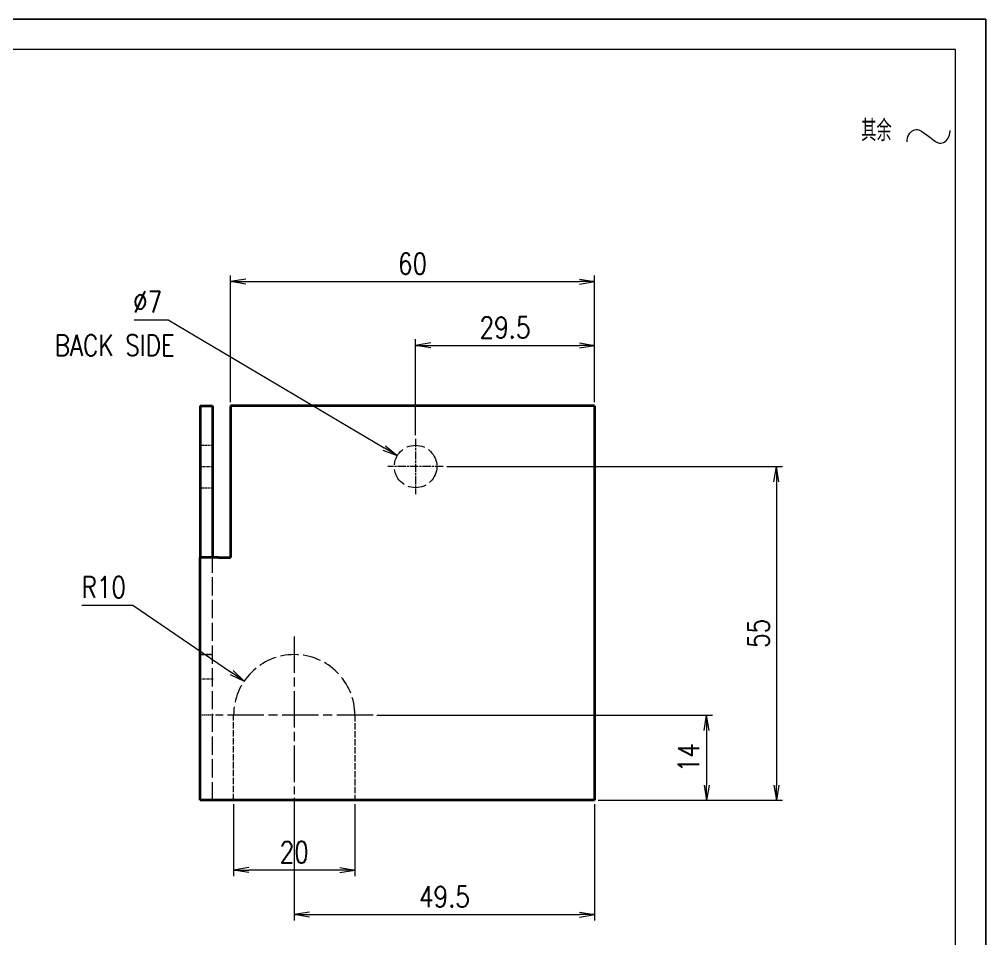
# Model space of a CAD drawing. Header units: inches. Extents: x 269 to 10986, y 1043 to 4337.
# Drawn here: x 4596.9 to 4756.3, y 1312.3 to 1463.8 of the extents above; entities that cross this region are included whole.
import ezdxf
from ezdxf.enums import TextEntityAlignment as Align

# ---------------------------------------------------------------- set-up
doc = ezdxf.new("R2010")
doc.units = ezdxf.units.IN
doc.header["$MEASUREMENT"] = 0
for name, pattern in [('AM_ISO02W050x2', [3.75, 3, -0.75]), ('AM_ISO08W050x2', [9, 6, -0.75, 1.5, -0.75]), ('DOT2', [0.125, 0, -0.125])]:
    doc.linetypes.add(name, pattern=pattern)
doc.layers.add('DIM', color=3, linetype='Continuous')
for name, color, linetype, lineweight in [('中心线', 2, 'AM_ISO08W050x2', 18), ('图框', 7, 'Continuous', 18), ('标注线', 3, 'Continuous', 18), ('粗实线', 7, 'Continuous', 35), ('虚线', 1, 'AM_ISO02W050x2', 18)]:
    doc.layers.add(name, color=color, linetype=linetype, lineweight=lineweight)
doc.layers.add('打印', color=7, linetype='Continuous', lineweight=15, plot=False)
doc.layers.add('打印-禁用', color=7, linetype='Continuous', lineweight=15, plot=False)
doc.styles.add('DIM', font='romans.shx', dxfattribs={"width": 0.8, "bigfont": 'bigfont.shx'})
doc.styles.add('机械长仿宋', font='gbenor.shx', dxfattribs={"height": 1, "bigfont": 'gbcbig.shx'})
doc.dimstyles.new('XR 1-1$0', dxfattribs={"dimtxt": 3.5, "dimasz": 2.5, "dimexe": 1, "dimexo": 0.625, "dimgap": 1.2, "dimtad": 1, "dimzin": 9, "dimdsep": 46, "dimtxsty": 'DIM', "dimblk": 'OPEN', "dimcen": 0, "dimclrd": 8, "dimclre": 8, "dimclrt": 2, "dimazin": 2, "dimtfac": 0.5, "dimtmove": 0, "dimatfit": 3, "dimldrblk": 'OPEN', "dimfxl": 0, "dimtolj": 2, "dimlwd": 18, "dimlwe": 18, "dimarcsym": 0})
doc.dimstyles.new('XR 1-1$3', dxfattribs={"dimtxt": 3.5, "dimasz": 2.5, "dimexe": 1, "dimexo": 0.625, "dimgap": 1.2, "dimtad": 1, "dimtoh": 1, "dimdsep": 46, "dimtxsty": 'DIM', "dimblk": 'OPEN', "dimcen": 0, "dimclrd": 8, "dimclre": 8, "dimclrt": 2, "dimazin": 2, "dimtfac": 0.5, "dimtofl": 0, "dimtmove": 0, "dimatfit": 3, "dimldrblk": 'OPEN', "dimfxl": 0, "dimtolj": 2, "dimlwd": 18, "dimlwe": 18, "dimarcsym": 0})
doc.dimstyles.new('XR 1-1$4', dxfattribs={"dimtxt": 3.5, "dimasz": 2.5, "dimexe": 1, "dimexo": 0.625, "dimgap": 1.2, "dimtad": 1, "dimtoh": 1, "dimdsep": 46, "dimtxsty": 'DIM', "dimblk": 'OPEN', "dimcen": 0, "dimclrd": 8, "dimclre": 8, "dimclrt": 2, "dimazin": 2, "dimtfac": 0.5, "dimtofl": 0, "dimtmove": 0, "dimatfit": 3, "dimldrblk": 'OPEN', "dimfxl": 0, "dimtolj": 2, "dimlwd": 18, "dimlwe": 18, "dimarcsym": 0})

# ---------------------------------------------------------------- blocks, each defined once
blk = doc.blocks.new('GZDEH零件A3图框V01版')
at = {"layer": '图框', "linetype": 'Continuous'}
for p, q in [((3272.49, -1554.46), (2882.49, -1554.46)), ((3272.49, -1832.96), (3272.49, -1554.46))]:
    blk.add_line(p, q, dxfattribs=at)
at = {"layer": '打印-禁用', "linetype": 'Continuous'}
for p, q in [((3277.49, -1549.46), (2857.49, -1549.46)), ((3277.49, -1846.46), (3277.49, -1549.46))]:
    blk.add_line(p, q, dxfattribs=at)
blk = doc.blocks.new('DEH A3')
at = {"layer": '图框'}
blk.add_blockref('GZDEH零件A3图框V01版', (-2857.49, 1846.46), dxfattribs=at)
blk = doc.blocks.new('其余不去材料')
at = {"layer": '标注线', "color": 2, "lineweight": 13}
for points in [[(0, 0.17), (0.01, 0.48), (0.07, 0.79), (0.16, 1.09), (0.28, 1.36), (0.44, 1.6), (0.62, 1.8), (0.82, 1.97), (1.04, 2.09), (1.26, 2.17), (1.49, 2.21), (1.72, 2.21), (1.94, 2.17), (2.37, 1.97), (2.41, 1.95)], [(2.41, 1.95), (3.55, 1.11), (4.7, 0.27)], [(4.7, 0.27), (4.91, 0.14), (5.14, 0.05), (5.37, 0), (5.6, 0), (5.82, 0.04), (6.04, 0.11), (6.45, 0.38), (6.79, 0.8), (7.02, 1.34), (7.11, 1.95), (7.11, 2.09)]]:
    blk.add_lwpolyline(points, dxfattribs=at)
at = {"layer": '标注线', "color": 7, "linetype": 'DOT2', "style": '机械长仿宋'}
blk.add_text('其余', height=3.5, dxfattribs=at).set_placement((-7.56, 0.3))
blk = doc.blocks.new('_Open')
at = {"color": 0, "linetype": 'ByBlock', "lineweight": -2}
for p, q in [((-1, 0.167), (0, 0)), ((-1, -0.167), (0, 0)), ((0, 0), (-1, 0))]:
    blk.add_line(p, q, dxfattribs=at)
blk = doc.blocks.new('*D1039')
at = {"layer": 'Defpoints', "color": 0, "transparency": 16777216}
for p in [(4691.76, 1420.59), (4631.76, 1400.11), (4691.76, 1400.11)]:
    blk.add_point(p, dxfattribs=at)
at = {"layer": 'DIM', "color": 8, "lineweight": 18, "transparency": 16777216}
for p, q in [((4631.76, 1400.73), (4631.76, 1421.59)), ((4691.76, 1400.73), (4691.76, 1421.59)), ((4634.26, 1420.59), (4689.26, 1420.59))]:
    blk.add_line(p, q, dxfattribs=at)
at = {"layer": 'DIM', "color": 8, "lineweight": 18, "transparency": 16777216, "xscale": 2.5, "yscale": 2.5, "zscale": 2.5, "rotation": 180}
blk.add_blockref('_Open', (4631.76, 1420.59), dxfattribs=at)
at = {"layer": 'DIM', "color": 8, "lineweight": 18, "transparency": 16777216, "xscale": 2.5, "yscale": 2.5, "zscale": 2.5}
blk.add_blockref('_Open', (4691.76, 1420.59), dxfattribs=at)
at = {"layer": 'DIM', "color": 2, "transparency": 16777216, "insert": (4661.76, 1423.54), "char_height": 3.5, "attachment_point": 5, "style": 'DIM'}
blk.add_mtext('\\A2;60', dxfattribs=at)
blk = doc.blocks.new('*D1040')
at = {"layer": 'Defpoints', "color": 0, "transparency": 16777216}
for p in [(4691.76, 1410.08), (4691.76, 1400.11), (4662.26, 1394.66)]:
    blk.add_point(p, dxfattribs=at)
at = {"layer": 'DIM', "color": 8, "lineweight": 18, "transparency": 16777216}
for p, q in [((4662.26, 1395.28), (4662.26, 1411.08)), ((4691.76, 1400.73), (4691.76, 1411.08)), ((4664.76, 1410.08), (4689.26, 1410.08))]:
    blk.add_line(p, q, dxfattribs=at)
at = {"layer": 'DIM', "color": 8, "lineweight": 18, "transparency": 16777216, "xscale": 2.5, "yscale": 2.5, "zscale": 2.5, "rotation": 180}
blk.add_blockref('_Open', (4662.26, 1410.08), dxfattribs=at)
at = {"layer": 'DIM', "color": 8, "lineweight": 18, "transparency": 16777216, "xscale": 2.5, "yscale": 2.5, "zscale": 2.5}
blk.add_blockref('_Open', (4691.76, 1410.08), dxfattribs=at)
at = {"layer": 'DIM', "color": 2, "transparency": 16777216, "insert": (4677.01, 1413.03), "char_height": 3.5, "attachment_point": 5, "style": 'DIM'}
blk.add_mtext('\\A2;29.5', dxfattribs=at)
blk = doc.blocks.new('*D1041')
at = {"layer": 'Defpoints', "color": 0, "transparency": 16777216}
for p in [(4655.26, 1349.11), (4691.76, 1335.11), (4710.24, 1335.11)]:
    blk.add_point(p, dxfattribs=at)
at = {"layer": 'DIM', "color": 8, "lineweight": 18, "transparency": 16777216}
for p, q in [((4655.88, 1349.11), (4711.24, 1349.11)), ((4710.24, 1346.61), (4710.24, 1337.61)), ((4692.38, 1335.11), (4711.24, 1335.11))]:
    blk.add_line(p, q, dxfattribs=at)
at = {"layer": 'DIM', "color": 8, "lineweight": 18, "transparency": 16777216, "xscale": 2.5, "yscale": 2.5, "zscale": 2.5}
for p, rotation in [((4710.24, 1349.11), 90), ((4710.24, 1335.11), 270)]:
    blk.add_blockref('_Open', p, dxfattribs=dict(at, rotation=rotation))
at = {"layer": 'DIM', "color": 2, "transparency": 16777216, "insert": (4707.29, 1342.11), "char_height": 3.5, "attachment_point": 5, "rotation": 90, "style": 'DIM'}
blk.add_mtext('\\A2;14', dxfattribs=at)
blk = doc.blocks.new('*D1042')
at = {"layer": 'Defpoints', "color": 0, "transparency": 16777216}
for p in [(4666.81, 1390.11), (4695.01, 1335.11), (4721.75, 1335.11)]:
    blk.add_point(p, dxfattribs=at)
at = {"layer": 'DIM', "color": 8, "lineweight": 18, "transparency": 16777216}
for p, q in [((4667.43, 1390.11), (4722.75, 1390.11)), ((4721.75, 1387.61), (4721.75, 1337.61)), ((4695.63, 1335.11), (4722.75, 1335.11))]:
    blk.add_line(p, q, dxfattribs=at)
at = {"layer": 'DIM', "color": 8, "lineweight": 18, "transparency": 16777216, "xscale": 2.5, "yscale": 2.5, "zscale": 2.5}
for p, rotation in [((4721.75, 1390.11), 90), ((4721.75, 1335.11), 270)]:
    blk.add_blockref('_Open', p, dxfattribs=dict(at, rotation=rotation))
at = {"layer": 'DIM', "color": 2, "transparency": 16777216, "insert": (4718.8, 1362.61), "char_height": 3.5, "attachment_point": 5, "rotation": 90, "style": 'DIM'}
blk.add_mtext('\\A2;55', dxfattribs=at)
blk = doc.blocks.new('*D1043')
at = {"layer": 'Defpoints', "color": 0, "transparency": 16777216}
for p in [(4642.26, 1336.11), (4691.76, 1335.11), (4691.76, 1316.26)]:
    blk.add_point(p, dxfattribs=at)
at = {"layer": 'DIM', "color": 8, "lineweight": 18, "transparency": 16777216}
for p, q in [((4642.26, 1335.48), (4642.26, 1315.26)), ((4691.76, 1334.48), (4691.76, 1315.26)), ((4644.76, 1316.26), (4689.26, 1316.26))]:
    blk.add_line(p, q, dxfattribs=at)
at = {"layer": 'DIM', "color": 8, "lineweight": 18, "transparency": 16777216, "xscale": 2.5, "yscale": 2.5, "zscale": 2.5, "rotation": 180}
blk.add_blockref('_Open', (4642.26, 1316.26), dxfattribs=at)
at = {"layer": 'DIM', "color": 8, "lineweight": 18, "transparency": 16777216, "xscale": 2.5, "yscale": 2.5, "zscale": 2.5}
blk.add_blockref('_Open', (4691.76, 1316.26), dxfattribs=at)
at = {"layer": 'DIM', "color": 2, "transparency": 16777216, "insert": (4667.01, 1319.21), "char_height": 3.5, "attachment_point": 5, "style": 'DIM'}
blk.add_mtext('\\A2;49.5', dxfattribs=at)
blk = doc.blocks.new('*D1044')
at = {"layer": 'Defpoints', "color": 0, "transparency": 16777216}
for p in [(4632.26, 1335.11), (4652.26, 1335.11), (4632.26, 1323.6)]:
    blk.add_point(p, dxfattribs=at)
at = {"layer": 'DIM', "color": 8, "lineweight": 18, "transparency": 16777216}
for p, q in [((4632.26, 1334.48), (4632.26, 1322.6)), ((4652.26, 1334.48), (4652.26, 1322.6)), ((4649.76, 1323.6), (4634.76, 1323.6))]:
    blk.add_line(p, q, dxfattribs=at)
at = {"layer": 'DIM', "color": 8, "lineweight": 18, "transparency": 16777216, "xscale": 2.5, "yscale": 2.5, "zscale": 2.5, "rotation": 180}
blk.add_blockref('_Open', (4632.26, 1323.6), dxfattribs=at)
at = {"layer": 'DIM', "color": 8, "lineweight": 18, "transparency": 16777216, "xscale": 2.5, "yscale": 2.5, "zscale": 2.5}
blk.add_blockref('_Open', (4652.26, 1323.6), dxfattribs=at)
at = {"layer": 'DIM', "color": 2, "transparency": 16777216, "insert": (4642.26, 1326.55), "char_height": 3.5, "attachment_point": 5, "style": 'DIM'}
blk.add_mtext('\\A2;20', dxfattribs=at)
blk = doc.blocks.new('*D1058')
at = {"layer": 'Defpoints', "color": 0, "transparency": 16777216}
for p in [(4633.99, 1354.74), (4642.26, 1349.11)]:
    blk.add_point(p, dxfattribs=at)
at = {"layer": 'DIM', "color": 8, "lineweight": 18, "transparency": 16777216}
for p, q in [((4607.24, 1367.26), (4615.64, 1367.26)), ((4615.64, 1367.26), (4631.93, 1356.15))]:
    blk.add_line(p, q, dxfattribs=at)
at = {"layer": 'DIM', "color": 8, "lineweight": 18, "transparency": 16777216, "xscale": 2.5, "yscale": 2.5, "zscale": 2.5, "rotation": 325.7182821280965}
blk.add_blockref('_Open', (4633.99, 1354.74), dxfattribs=at)
at = {"layer": 'DIM', "color": 2, "transparency": 16777216, "insert": (4610.84, 1370.21), "char_height": 3.5, "attachment_point": 5, "style": 'DIM'}
blk.add_mtext('\\A2;R10', dxfattribs=at)
blk = doc.blocks.new('*D1059')
at = {"layer": 'Defpoints', "color": 0, "transparency": 16777216}
for p in [(4659.25, 1391.9), (4665.27, 1388.32)]:
    blk.add_point(p, dxfattribs=at)
at = {"layer": 'DIM', "color": 8, "lineweight": 18, "transparency": 16777216}
for p, q in [((4615.87, 1414.29), (4621.47, 1414.29)), ((4621.47, 1414.29), (4657.1, 1393.17))]:
    blk.add_line(p, q, dxfattribs=at)
at = {"layer": 'DIM', "color": 8, "lineweight": 18, "transparency": 16777216, "xscale": 2.5, "yscale": 2.5, "zscale": 2.5, "rotation": 329.3334671318721}
blk.add_blockref('_Open', (4659.25, 1391.9), dxfattribs=at)
at = {"layer": 'DIM', "color": 2, "transparency": 16777216, "insert": (4618.07, 1417.24), "char_height": 3.5, "attachment_point": 5, "style": 'DIM'}
blk.add_mtext('\\A2;∅7', dxfattribs=at)

msp = doc.modelspace()

# ---------------------------------------------------------------- linework, layer by layer
at = {"layer": '中心线', "ltscale": 0.2275}
for p, q in [((4662.257, 1394.66), (4662.257, 1385.56)), ((4666.807, 1390.11), (4657.707, 1390.11))]:
    msp.add_line(p, q, dxfattribs=at)
at = {"layer": '中心线', "ltscale": 0.06}
for p, q in [((4626.557, 1390.11), (4628.957, 1390.11)), ((4626.557, 1355.11), (4628.957, 1355.11))]:
    msp.add_line(p, q, dxfattribs=at)
at = {"layer": '中心线'}
for p, q in [((4642.257, 1362.11), (4642.257, 1336.11)), ((4655.257, 1349.11), (4629.257, 1349.11))]:
    msp.add_line(p, q, dxfattribs=at)
at = {"layer": '中心线', "ltscale": 0.060015}
msp.add_line((4628.957, 1349.11), (4626.556, 1349.11), dxfattribs=at)
at = {"layer": '打印'}
msp.add_lwpolyline([(4336.258, 1463.819), (4756.258, 1463.819), (4756.258, 1166.819), (4336.258, 1166.819)], close=True, dxfattribs=at)
at = {"layer": '粗实线'}
for p, q in [((4626.757, 1400.11), (4626.757, 1375.11)), ((4628.757, 1400.11), (4628.757, 1375.11)), ((4691.757, 1400.11), (4631.757, 1400.11)), ((4631.757, 1400.11), (4631.757, 1375.11)), ((4691.757, 1400.11), (4691.757, 1335.11)), ((4626.757, 1335.11), (4626.757, 1375.11)), ((4691.757, 1335.11), (4629.757, 1335.11))]:
    msp.add_line(p, q, dxfattribs=at)
at = {"layer": '粗实线', "ltscale": 0.05}
for p, q in [((4626.757, 1400.11), (4628.757, 1400.11)), ((4629.757, 1375.11), (4631.757, 1375.11))]:
    msp.add_line(p, q, dxfattribs=at)
at = {"layer": '粗实线', "ltscale": 0.075}
for p, q in [((4629.757, 1375.11), (4626.757, 1375.11)), ((4629.757, 1335.11), (4626.757, 1335.11))]:
    msp.add_line(p, q, dxfattribs=at)
at = {"layer": '虚线', "ltscale": 0.05}
for p, q in [((4626.757, 1393.61), (4628.757, 1393.61)), ((4626.757, 1386.61), (4628.757, 1386.61)), ((4626.757, 1359.11), (4628.757, 1359.11)), ((4626.757, 1359.11), (4628.757, 1359.11)), ((4628.757, 1359.11), (4626.757, 1359.11))]:
    msp.add_line(p, q, dxfattribs=at)
at = {"layer": '虚线'}
msp.add_line((4628.757, 1335.11), (4628.757, 1375.11), dxfattribs=at)
at = {"layer": '虚线', "ltscale": 0.35}
for p, q in [((4632.257, 1335.11), (4632.257, 1349.11)), ((4652.257, 1349.11), (4652.257, 1335.11))]:
    msp.add_line(p, q, dxfattribs=at)
at = {"layer": '虚线'}
msp.add_circle((4662.257, 1390.11), 3.5, dxfattribs=at)
msp.add_arc((4642.257, 1349.11), 10, 0, 180, dxfattribs=at)

# ---------------------------------------------------------------- block references
at = {"layer": '图框'}
msp.add_blockref('DEH A3', (4336.258, 1166.819), dxfattribs=at)
at = {"layer": '标注线'}
msp.add_blockref('其余不去材料', (4743.29, 1443.431), dxfattribs=at)

# ---------------------------------------------------------------- texts
at = {"layer": 'DIM', "color": 2, "style": 'DIM', "width": 0.8}
msp.add_text('BACK SIDE', height=3.5, dxfattribs=at).set_placement((4622.539, 1407.286), align=Align.BOTTOM_RIGHT)

# ---------------------------------------------------------------- dimensions: what is measured, and where the dimension line sits
at = {"layer": 'DIM'}
for base, p1, p2, picture, middle in [((4691.757, 1420.587), (4631.757, 1400.11), (4691.757, 1400.11), '*D1039', (4661.757, 1423.537)), ((4691.757, 1410.08), (4662.257, 1394.66), (4691.757, 1400.11), '*D1040', (4677.007, 1413.03)), ((4691.757, 1316.258), (4642.257, 1336.11), (4691.757, 1335.11), '*D1043', (4667.007, 1319.208)), ((4632.257, 1323.6), (4652.257, 1335.11), (4632.257, 1335.11), '*D1044', (4642.257, 1326.55))]:
    dim = msp.add_linear_dim(base=base, p1=p1, p2=p2, dimstyle='XR 1-1$0', dxfattribs=at)
    dim.commit()
    dim.dimension.update_dxf_attribs({"geometry": picture, "text_midpoint": middle})
dim = msp.add_diameter_dim_2p(p1=(4665.267, 1388.325), p2=(4659.246, 1391.895), dimstyle='XR 1-1$3', dxfattribs=at)
dim.commit()
dim.dimension.update_dxf_attribs({"geometry": '*D1059', "text_midpoint": (4618.074, 1414.293), "dimtype": 163})
for base, p1, p2, picture, middle in [((4721.75, 1335.11), (4666.807, 1390.11), (4695.009, 1335.11), '*D1042', (4718.8, 1362.61)), ((4710.239, 1335.11), (4655.257, 1349.11), (4691.757, 1335.11), '*D1041', (4707.289, 1342.11))]:
    dim = msp.add_linear_dim(base=base, p1=p1, p2=p2, angle=90, dimstyle='XR 1-1$0', dxfattribs=at)
    dim.commit()
    dim.dimension.update_dxf_attribs({"geometry": picture, "text_midpoint": middle})
dim = msp.add_radius_dim(center=(4642.257, 1349.11), mpoint=(4633.994, 1354.743), dimstyle='XR 1-1$4', dxfattribs=at)
dim.commit()
dim.dimension.update_dxf_attribs({"geometry": '*D1058', "text_midpoint": (4610.836, 1367.257), "dimtype": 164})

doc.saveas('drawing.dxf')
